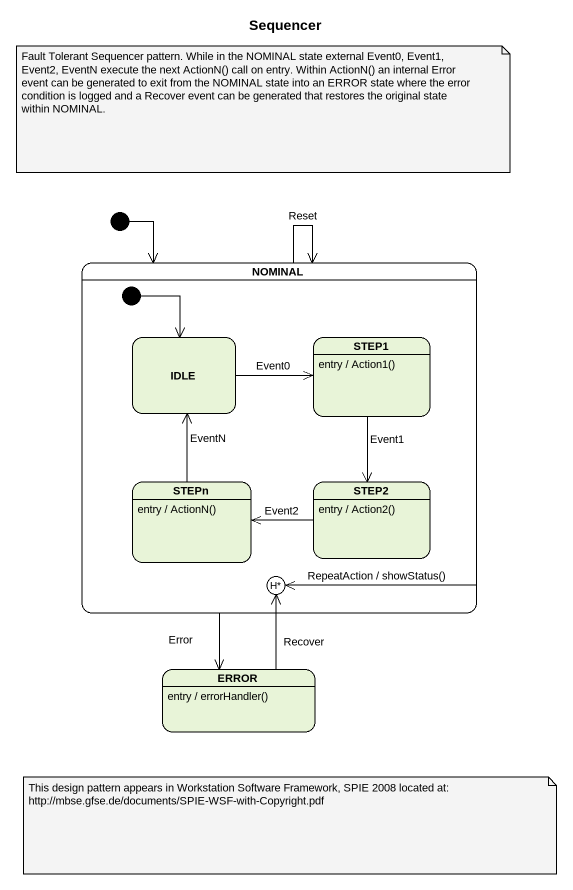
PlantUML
@startuml
title Sequencer
hide empty description
state NOMINAL {
  state IDLE
  state STEP1
  STEP1 : entry / Action1()
  state STEPn
  STEPn : entry / ActionN()
  state STEP2
  STEP2 : entry / Action2()
  state deephistory1 <<history*>>
  [*] --> IDLE
}
state ERROR
ERROR : entry / errorHandler()
[*] --> NOMINAL
NOMINAL --> NOMINAL : Reset
NOMINAL --> deephistory1 : RepeatAction / showStatus()
NOMINAL --> ERROR : Error
IDLE -right-> STEP1 : Event0
STEP1 --> STEP2 : Event1
STEPn -up-> IDLE : EventN
STEP2 -left-> STEPn : Event2
ERROR -up-> deephistory1 : Recover
note as N1
  Fault Tolerant Sequencer pattern. While in the NOMINAL state external Event0, Event1, Event2, EventN execute the next ActionN() call on entry. Within ActionN() an internal Error event can be generated to exit from the NOMINAL state into an ERROR state where the error condition is logged and a Recover event can be generated that restores the original state within NOMINAL.
end note
note as N2
  This design pattern appears in Workstation Software Framework, SPIE 2008 located at:
  http://mbse.gfse.de/documents/SPIE-WSF-with-Copyright.pdf
end note
@enduml
